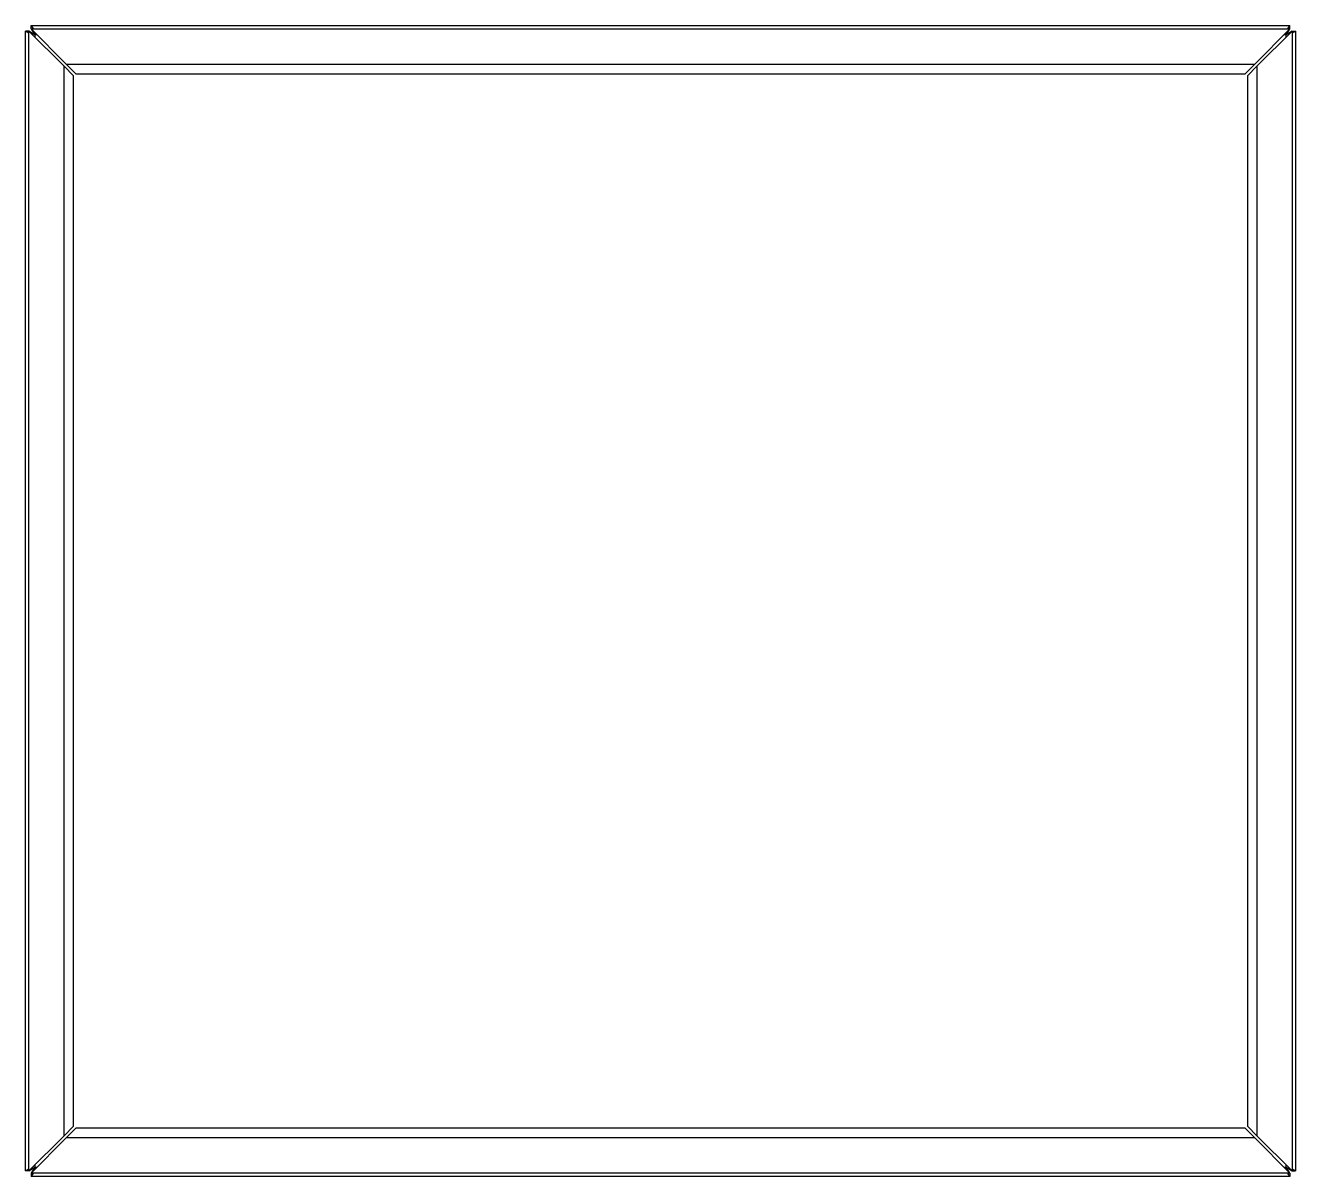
# Model space of a CAD drawing. Header units: millimetres. Extents: x -74 to 353, y -85 to 301.
import ezdxf

# ---------------------------------------------------------------- set-up
doc = ezdxf.new("R2010")
doc.units = ezdxf.units.MM

msp = doc.modelspace()

# ---------------------------------------------------------------- linework, layer by layer
at = {"color": 7, "linetype": 'Continuous', "lineweight": 25}
for p, q in [((-73.5, -83.34), (-73.5, 299.24)), ((-72.3, 298.49), (-73.5, 299.24)), ((-72.3, 299.24), (-73.5, 299.24)), ((-72.3, 299.24), (-60.5, 287.44)), ((-72.3, -83.34), (-72.3, 299.24)), ((-70.3, 297.95), (-72.3, 299.24)), ((-71.59, 301.15), (-70.84, 299.95)), ((-71.59, 301.15), (350.99, 301.15)), ((-71.59, 299.95), (-71.59, 301.15)), ((-59.79, 288.15), (-71.59, 299.95)), ((-71.59, 299.95), (350.99, 299.95)), ((-71.59, 299.95), (-70.3, 297.95)), ((350.99, 299.95), (339.19, 288.15)), ((339.9, 287.44), (351.7, 299.24)), ((349.7, 297.95), (350.99, 299.95)), ((351.7, 299.24), (349.7, 297.95)), ((350.24, 299.95), (350.99, 301.15)), ((350.99, 299.95), (350.99, 301.15)), ((351.7, 299.24), (351.7, -83.34)), ((352.9, 299.24), (351.7, 298.49)), ((351.7, 299.24), (352.9, 299.24)), ((352.9, 299.24), (352.9, -83.34)), ((-70.3, 297.95), (-70.3, 297.24)), ((-69.59, 297.95), (-70.3, 297.95)), ((349.7, 297.95), (348.99, 297.95)), ((349.7, 297.24), (349.7, 297.95)), ((-60.5, -71.54), (-60.5, 287.44)), ((-60.5, 287.44), (-57.3, 284.24)), ((-59.79, 288.15), (339.19, 288.15)), ((-56.59, 284.95), (-59.79, 288.15)), ((339.19, 288.15), (335.99, 284.95)), ((336.7, 284.24), (339.9, 287.44)), ((339.9, 287.44), (339.9, -71.54)), ((-57.3, -68.34), (-57.3, 284.24)), ((-56.59, 284.95), (335.99, 284.95)), ((336.7, 284.24), (336.7, -68.34)), ((-60.5, -71.54), (-72.3, -83.34)), ((-71.59, -84.05), (-59.79, -72.25)), ((-57.3, -68.34), (-60.5, -71.54)), ((-59.79, -72.25), (-56.59, -69.05)), ((339.19, -72.25), (-59.79, -72.25)), ((335.99, -69.05), (-56.59, -69.05)), ((335.99, -69.05), (339.19, -72.25)), ((339.9, -71.54), (336.7, -68.34)), ((339.19, -72.25), (350.99, -84.05)), ((351.7, -83.34), (339.9, -71.54)), ((-73.5, -83.34), (-72.3, -82.59)), ((-72.3, -83.34), (-73.5, -83.34)), ((-72.3, -83.34), (-70.3, -82.05)), ((-70.3, -82.05), (-71.59, -84.05)), ((350.99, -84.05), (-71.59, -84.05)), ((-70.84, -84.05), (-71.59, -85.25)), ((-71.59, -84.05), (-71.59, -85.25)), ((350.99, -85.25), (-71.59, -85.25)), ((-70.3, -81.34), (-70.3, -82.05)), ((-70.3, -82.05), (-69.59, -82.05)), ((348.99, -82.05), (349.7, -82.05)), ((349.7, -82.05), (349.7, -81.34)), ((350.99, -84.05), (349.7, -82.05)), ((349.7, -82.05), (351.7, -83.34)), ((350.99, -85.25), (350.24, -84.05)), ((350.99, -84.05), (350.99, -85.25)), ((351.7, -82.59), (352.9, -83.34)), ((351.7, -83.34), (352.9, -83.34))]:
    msp.add_line(p, q, dxfattribs=at)

doc.saveas('drawing.dxf')
